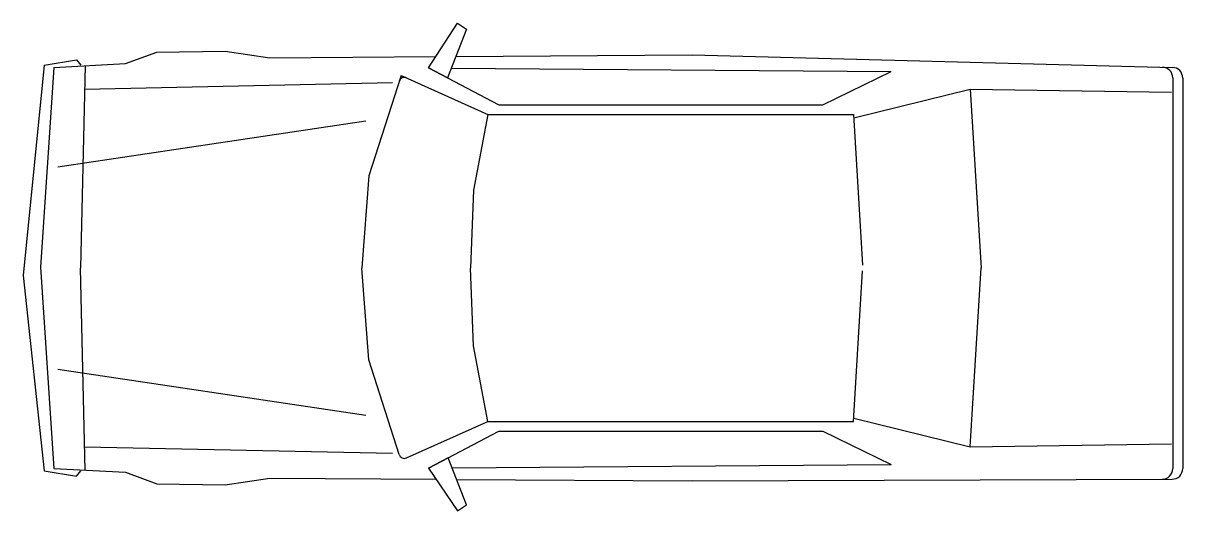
# Model space of a CAD drawing. Extents: x 1175 to 6681, y 20459 to 22776.
import ezdxf

# ---------------------------------------------------------------- set-up
doc = ezdxf.new("R2010")
doc.units = 0
doc.header["$LTSCALE"] = 100
doc.header["$MEASUREMENT"] = 0
doc.layers.add('LX-CAR', color=6, linetype='CONTINUOUS')

msp = doc.modelspace()

# ---------------------------------------------------------------- linework, layer by layer
at = {"layer": 'LX-CAR'}
for p, q in [((3099.7, 22563.5), (3237.9, 22775.6)), ((3279.3, 22747.3), (3190.2, 22515.9)), ((3237.9, 22775.6), (3279.3, 22747.3)), ((1661.2, 22583.7), (1809.9, 22638.3)), ((1809.9, 22638.3), (2134.5, 22643.3)), ((2134.5, 22643.3), (2346, 22611.6)), ((1274.3, 22576.1), (1175, 21576.5)), ((1274.3, 22576.1), (1427.5, 22601.7)), ((1320.6, 22565.8), (1661.2, 22583.7)), ((1427.5, 22601.7), (1447.9, 22576.2)), ((1469.5, 22574.9), (1447.7, 21613.3)), ((2346, 22611.6), (3134.5, 22616.9)), ((3229.3, 22617.5), (4350.8, 22625)), ((4350.8, 22625), (6631.5, 22565.6)), ((1320.6, 22565.8), (1257.4, 21617.5)), ((2969, 22526.9), (2816.4, 22049.9)), ((2969, 22526.9), (3381.2, 22341.6)), ((3099.7, 22563.5), (3433.6, 22387.7)), ((3190.2, 22515.9), (3099.7, 22563.5)), ((3208.3, 22562.7), (5296.4, 22546.4)), ((4971.5, 22387.7), (5296.4, 22546.4)), ((1465.4, 22461.9), (2929.2, 22493.5)), ((6633.4, 22516), (6633.4, 20660.2)), ((6681, 22514.8), (6681, 20660.4)), ((5118.4, 22326.3), (5670.8, 22462.7)), ((5670.8, 22462.7), (6627.7, 22447.7)), ((5670.8, 22462.7), (5724.2, 21611.9)), ((3433.6, 22387.7), (4971.5, 22387.7)), ((1339, 22093.7), (2801.6, 22312.1)), ((3381.2, 22341.6), (3312.5, 21982.8)), ((3381.2, 22341.6), (5117.5, 22341.6)), ((5117.5, 22341.6), (5160.4, 21626.9)), ((2816.4, 22049.9), (2782.8, 21614)), ((3312.5, 21982.8), (3299.5, 21613.5)), ((1257.4, 21617.5), (1320.6, 20660.2)), ((1469.5, 20651.1), (1447.7, 21612.7)), ((2816.4, 21176.1), (2782.8, 21612)), ((3312.5, 21243.3), (3299.5, 21612.6)), ((5117.5, 20884.4), (5160.4, 21599.1)), ((5670.8, 20763.4), (5724.2, 21614.1)), ((1175, 21576.5), (1274.3, 20650)), ((3381.2, 20884.4), (3312.5, 21243.3)), ((2960.4, 20726.2), (2816.4, 21176.1)), ((1339, 21132.4), (2801.6, 20913.9)), ((2995, 20710.8), (3381.2, 20884.4)), ((3381.2, 20884.4), (5117.5, 20884.4)), ((5118.4, 20899.7), (5670.8, 20763.4)), ((3099.7, 20662.5), (3433.6, 20838.4)), ((3433.6, 20838.4), (4971.5, 20838.4)), ((4971.5, 20838.4), (5296.4, 20679.6)), ((1465.4, 20764.1), (2929.2, 20732.5)), ((5670.8, 20763.4), (6627.7, 20778.4)), ((3193.1, 20711.7), (3099.7, 20662.5)), ((3279.3, 20487.8), (3193.1, 20711.7)), ((1274.3, 20650), (1427.5, 20624.4)), ((1320.6, 20660.2), (1661.2, 20642.4)), ((1427.5, 20624.4), (1447.9, 20649.8)), ((3099.7, 20662.5), (3237.9, 20459.5)), ((3211.7, 20663.4), (5296.4, 20679.6)), ((1661.2, 20642.4), (1809.9, 20587.8)), ((2134.5, 20582.8), (2346, 20614.4)), ((2346, 20614.4), (3136, 20609.2)), ((3232.8, 20608.5), (4350.8, 20601.1)), ((4350.8, 20601.1), (6630.4, 20609.6)), ((1809.9, 20587.8), (2134.5, 20582.8)), ((3237.9, 20459.5), (3279.3, 20487.8))]:
    msp.add_line(p, q, dxfattribs=at)
for centre, radius, start, end in [((6582.6, 22516), 50.8, 0, 88.5082), ((6630.2, 22514.8), 50.8, 0, 88.5082), ((2984.6, 22492.1), 25.4, 65.7961, 162.2571), ((1460.4, 21613), 12.7, 178.7004, 181.2996), ((2795.4, 21613), 12.7, 175.5855, 184.4145), ((3312.2, 21613), 12.7, 177.991, 182.009), ((2984.6, 20734), 25.4, 197.7429, 294.2039), ((6582.6, 20660.2), 50.8, 270.2142, 0), ((6630.2, 20660.4), 50.8, 270.2142, 360)]:
    msp.add_arc(centre, radius, start, end, dxfattribs=at)

doc.saveas('drawing.dxf')
